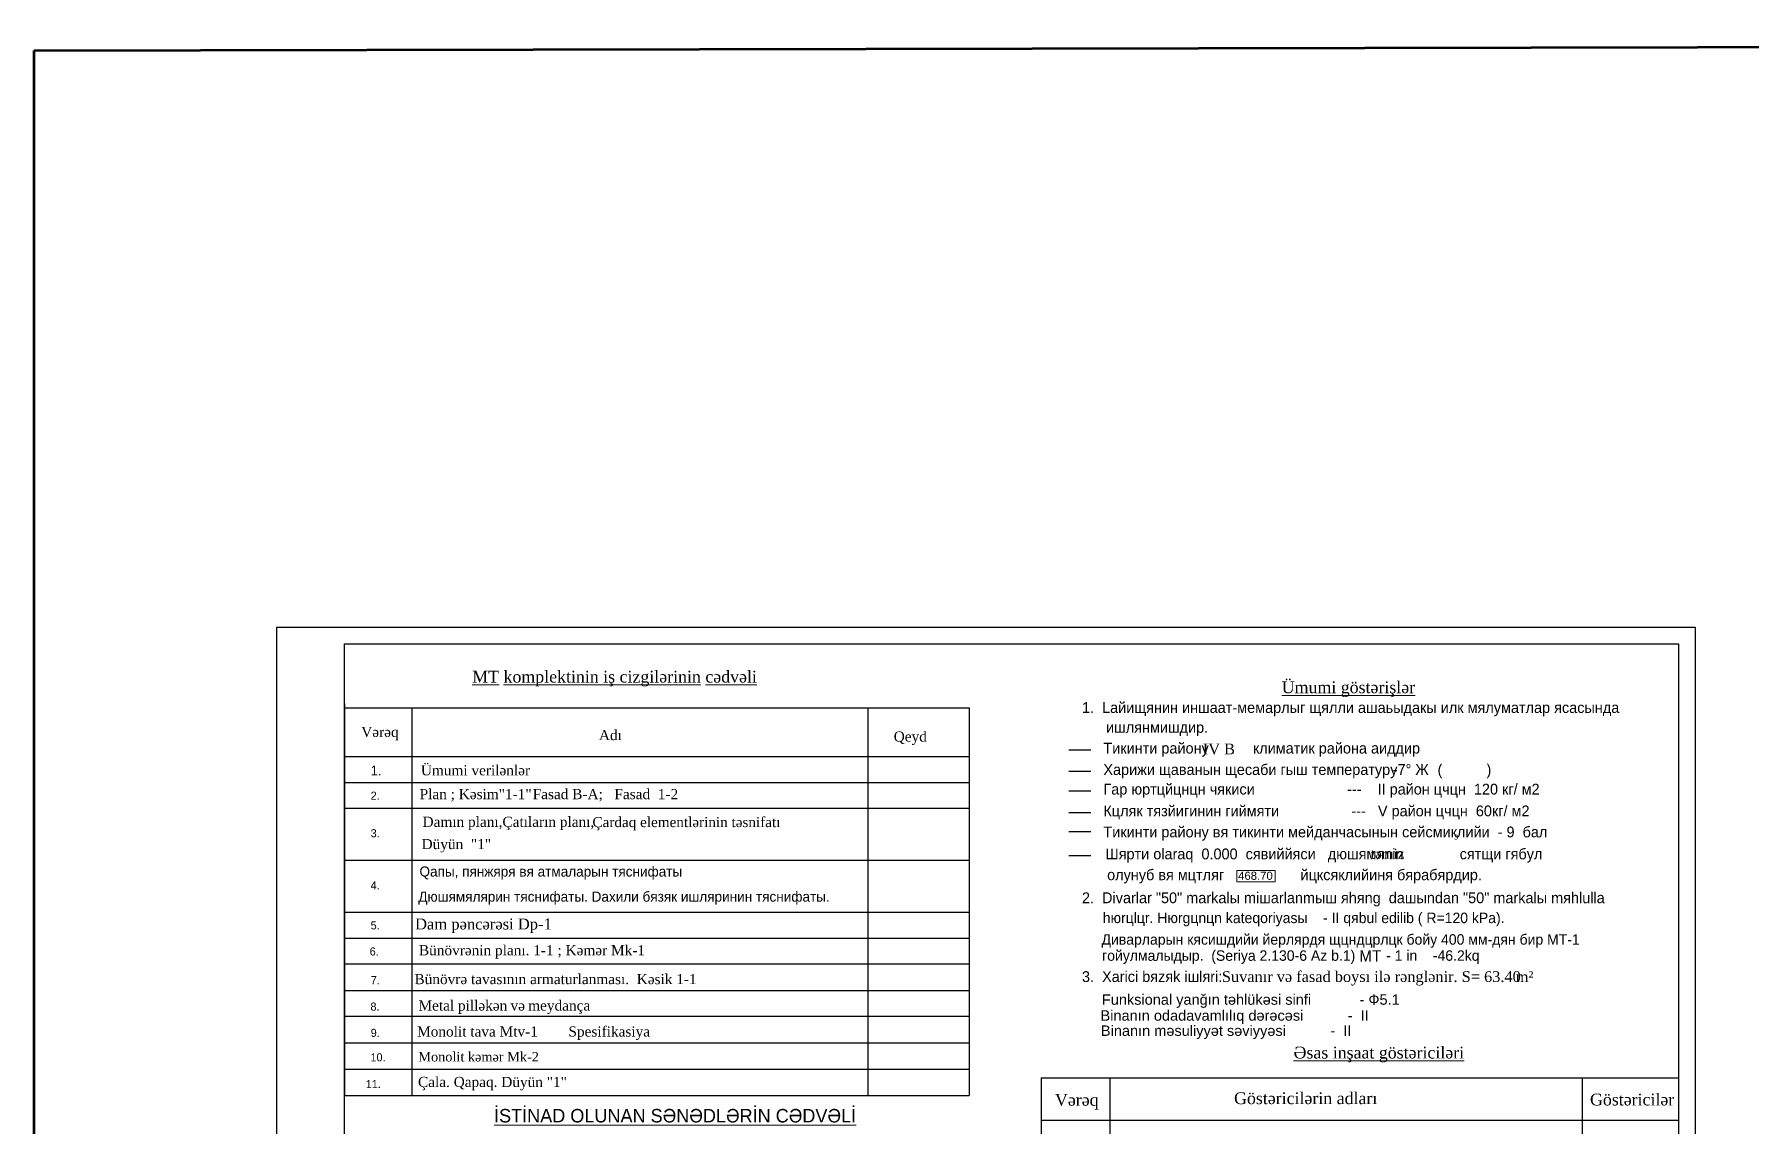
# Model space of a CAD drawing. Header units: millimetres. Extents: x 120281 to 1416367021, y -641565767 to 918373.
# Drawn here: x 440324 to 491145, y 807844 to 840160 of the extents above; entities that cross this region are included whole.
import ezdxf

# ---------------------------------------------------------------- set-up
doc = ezdxf.new("R2010")
doc.units = ezdxf.units.MM
for name, color, linetype, lineweight in [('аракясмя', 130, 'Continuous', 20), ('перегородка', 130, 'Continuous', 20), ('перегородка_Ном._пера__1', 7, 'Continuous', 15), ('размер', 90, 'Continuous', 40), ('размер2', 210, 'Continuous', 15), ('РАЗМЕРЫ', 80, 'Continuous', 9)]:
    doc.layers.add(name, color=color, linetype=linetype, lineweight=lineweight)
doc.styles.add('ARIAL', font='arial.ttf')
doc.styles.add('Arial AzLat', font='AZLTM.TTF', dxfattribs={"height": 300})
doc.styles.get("Standard").update_dxf_attribs({"font": 'arial.ttf'})
doc.styles.add('style6', font='times.ttf')
doc.styles.add('Times New  Roman', font='times.ttf')
doc.styles.add('Times New Roman', font='times.ttf', dxfattribs={"height": 300})
doc.styles.add('СГЕНЕРИР_СТИЛЬ_1', font='A3TI(LA).TTF')
doc.styles.add('СГЕНЕРИР_СТИЛЬ_2', font='AZLTM.TTF')

msp = doc.modelspace()

# ---------------------------------------------------------------- linework, layer by layer
at = {"color": 0}
msp.add_line((449505.7444, 820344.52854), (449505.7444, 810744.52854), dxfattribs=at)
at = {"color": 244, "lineweight": 53, "true_color": 0x991b1e}
msp.add_lwpolyline([(440324.24024, 839676.9733), (681637.27816, 840160.38253), (681637.27816, 770759.40315), (440324.24024, 770275.99392)], close=True, dxfattribs=at)
at = {"layer": 'аракясмя', "color": 0}
msp.add_lwpolyline([(475926.48226, 815402.24189), (477067.55516, 815402.24189), (477067.55516, 815063.97026), (475926.48226, 815063.97026)], close=True, dxfattribs=at)
at = {"layer": 'перегородка', "color": 0, "lineweight": 25}
for p, q in [((470955.74243, 818977.83189), (471608.0353, 818977.83189)), ((470955.74243, 818343.30597), (471608.0353, 818343.30597)), ((470955.74243, 817763.65189), (471608.0353, 817763.65189)), ((470955.74243, 817118.81374), (471608.0353, 817118.81374)), ((470955.74243, 816557.52677), (471608.0353, 816557.52677)), ((470955.74243, 815846.40486), (471608.0353, 815846.40486))]:
    msp.add_line(p, q, dxfattribs=at)
at = {"layer": 'размер', "color": 0, "lineweight": 30}
for p, q in [((449505.7444, 820216.68463), (468005.7444, 820216.68463)), ((449505.7444, 820216.68463), (449505.7444, 808733.57393)), ((451505.7444, 820216.68463), (451505.7444, 808733.57393)), ((465005.7444, 820216.68463), (465005.7444, 808733.57393)), ((468005.7444, 820216.68463), (468005.7444, 808733.57393)), ((449505.7444, 818776.68463), (468005.7444, 818776.68463)), ((449505.7444, 818008.68463), (468005.7444, 818008.68463)), ((449505.7444, 817240.68463), (468005.7444, 817240.68463)), ((449505.7444, 815704.68463), (468005.7444, 815704.68463)), ((449505.7444, 814168.68463), (468005.7444, 814168.68463)), ((449505.7444, 814168.68463), (468005.7444, 814168.68463)), ((449505.7444, 813400.68463), (468005.7444, 813400.68463)), ((449505.7444, 813400.68463), (468005.7444, 813400.68463)), ((449505.7444, 812632.68463), (468005.7444, 812632.68463)), ((449505.7444, 811849.90696), (468005.7444, 811849.90696)), ((449505.7444, 811849.90696), (468005.7444, 811849.90696)), ((449505.7444, 811849.90696), (468005.7444, 811849.90696)), ((449505.7444, 811849.90696), (468005.7444, 811849.90696)), ((449505.7444, 811849.90696), (468005.7444, 811849.90696)), ((449505.7444, 811849.90696), (468005.7444, 811849.90696)), ((449505.7444, 811849.90696), (468005.7444, 811849.90696)), ((449505.7444, 811081.90696), (468005.7444, 811081.90696)), ((449505.7444, 810299.12928), (468005.7444, 810299.12928)), ((449505.7444, 810299.12928), (468005.7444, 810299.12928)), ((449505.7444, 810299.12928), (468005.7444, 810299.12928)), ((449505.7444, 810299.12928), (468005.7444, 810299.12928)), ((449505.7444, 810299.12928), (468005.7444, 810299.12928)), ((449505.7444, 810299.12928), (468005.7444, 810299.12928)), ((449505.7444, 809516.3516), (468005.7444, 809516.3516)), ((449505.7444, 809516.3516), (468005.7444, 809516.3516)), ((449505.7444, 809516.3516), (468005.7444, 809516.3516)), ((449505.7444, 809516.3516), (468005.7444, 809516.3516)), ((449505.7444, 809516.3516), (468005.7444, 809516.3516)), ((449505.7444, 809516.3516), (468005.7444, 809516.3516)), ((449505.7444, 809516.3516), (468005.7444, 809516.3516)), ((449505.7444, 809516.3516), (468005.7444, 809516.3516)), ((449505.7444, 809516.3516), (468005.7444, 809516.3516)), ((449505.7444, 809516.3516), (468005.7444, 809516.3516)), ((449505.7444, 809516.3516), (468005.7444, 809516.3516)), ((470134.33331, 809259.08622), (470134.33331, 805609.63211)), ((470134.33331, 809259.08622), (489005.7444, 809259.08622)), ((472174.24052, 809259.08622), (472174.24052, 805609.63211)), ((486151.68477, 809259.08622), (486151.68477, 805609.63211)), ((449505.7444, 808733.57393), (468005.7444, 808733.57393)), ((449505.7444, 808733.57393), (468005.7444, 808733.57393)), ((449505.7444, 808733.57393), (468005.7444, 808733.57393)), ((449505.7444, 808733.57393), (468005.7444, 808733.57393)), ((449505.7444, 808733.57393), (468005.7444, 808733.57393)), ((470134.33331, 808009.63211), (489005.7444, 808009.63211))]:
    msp.add_line(p, q, dxfattribs=at)
for points in [[(447505.7444, 822609.46546), (489505.7444, 822609.46546), (489505.7444, 792909.46546), (447505.7444, 792909.46546)], [(449505.7444, 822109.46546), (489005.7444, 822109.46546), (489005.7444, 793409.46546), (449505.7444, 793409.46546)]]:
    msp.add_lwpolyline(points, close=True, dxfattribs=at)

# ---------------------------------------------------------------- texts
at = {"color": 0, "style": 'Arial AzLat'}
for s, height, p in [('3', 150, (482364.64226, 816310.91654)), ('hюrцlцr. Hюrgцnцn kateqoriyasы    - II qяbul edilib ( R=120 kPa).', 310, (471960.97459, 813841.82661)), ('Диварларын кясишдийи йерлярдя щцндцрлцк бойу 400 мм-дян бир MT-1                     ', 310, (471923.56333, 813203.37714)), ('гойулмалыдыр.  (Seriya 2.130-6 Az b.1)         ', 310, (471940.75965, 812726.14654)), ('MT', 336.446989, (479557.50318, 812703.96281)), ('- 1 in    -46.2kq', 310, (480352.30335, 812726.14654))]:
    msp.add_text(s, height=height, dxfattribs=at).set_placement(p)
at = {"color": 0, "insert": (451712.84779, 813189.56836), "char_height": 300, "attachment_point": 1, "style": 'Times New Roman'}
msp.add_mtext_dynamic_manual_height_columns('{\\fTimes New Roman|b0|i0|c238|p18;Bünövr}ə{\\fTimes New Roman|b0|i0|c238|p18;nin planı. 1-1 ; K}ə{\\fTimes New Roman|b0|i0|c238|p18;m}ə{\\fTimes New Roman|b0|i0|c238|p18;r Mk-1}', width=9709.1367466, gutter_width=1, heights=[0], dxfattribs=at)
at = {"color": 0, "lineweight": 30, "ltscale": 100, "insert": (455757.88856, 812180.78805), "char_height": 300, "width": 13477.7278158, "attachment_point": 5, "style": 'Times New  Roman'}
msp.add_mtext('{\\fTimes New Roman|b0|i0|c238|p18;Bünövrə tavasının armaturlanması}.{\\fTimes New Roman|b0|i0|c238|p18;  }Kə{\\fTimes New Roman|b0|i0|c238|p18;sik 1-1}', dxfattribs=at)
at = {"color": 0, "insert": (451698.67018, 811552.40558), "char_height": 300, "width": 7509.8222939, "attachment_point": 1, "style": 'style6'}
msp.add_mtext('\\pxt17;Metal pill{\\fTimes New Roman|b0|i0|c238|p18;ə}k{\\fTimes New Roman|b0|i0|c238|p18;ə}n{\\fArial Narrow|b0|i0|c238|p34; }v{\\fTimes New Roman|b0|i0|c238|p18;ə\\fArial Narrow|b0|i0|c238|p34; }meydança', dxfattribs=at)
at = {"color": 0, "lineweight": 15, "width": 13362.1924237, "attachment_point": 1}
for s, insert, char_height, style in [('{\\fTimes New Roman|b0|i0|c238|p18;Monolit }tava Mtv-1{\\fTimes New Roman|b0|i0|c238|p18;        }Spesifikasiya', (451659.07066, 810781.97265), 300, 'Times New Roman'), ('{\\fTimes New Roman|b0|i0|c238|p18;Monolit k}ə{\\fTimes New Roman|b0|i0|c238|p18;m}ə{\\fTimes New Roman|b0|i0|c238|p18;r Mk-}2', (451694.03866, 810025.21974), 280, 'Times New  Roman')]:
    msp.add_mtext(s, dxfattribs=dict(at, insert=insert, char_height=char_height, style=style))
at = {"color": 0, "ltscale": 100, "insert": (451684.93906, 809289.40463), "char_height": 300, "width": 7710.2810564, "attachment_point": 1, "style": 'Times New  Roman'}
msp.add_mtext('{\\fTimes New Roman|b0|i0|c238|p18;Çala.} {\\fTimes New Roman|b0|i0|c238|p18;Qapaq.} {\\fTimes New Roman|b0|i0|c238|p18;Düyün "1"}', dxfattribs=at)
at = {"layer": 'аракясмя', "color": 0, "char_height": 308.0810227, "width": 13151.9920299, "attachment_point": 1, "style": 'ARIAL'}
for s, insert in [('Funksional yanğın təhlükəsi sinfi            - Ф5.1\\P      ', (471934.76505, 811732.20874)), ('Binanın odadavamlılıq dərəcəsi           -  II      ', (471894.89855, 811260.04758)), ('Binanın məsuliyyət səviyyəsi           -  II      ', (471906.06326, 810810.73835))]:
    msp.add_mtext(s, dxfattribs=dict(at, insert=insert))
at = {"layer": 'перегородка', "color": 0, "lineweight": 25}
for s, style, p in [('1.  Lайищянин иншаат-мемарлыг щялли ашаьыдакы илк мялуматлар ясасында', 'Arial AzLat', (471345.48597, 820064.97297)), ('      ишлянмишдир.  ', 'Arial AzLat', (471345.48597, 819477.88689)), ('Тикинти району           климатик района аиддир', 'Arial AzLat', (471979.34957, 818863.05785)), ('Харижи щаванын щесаби гыш температуру          (           )', 'Arial AzLat', (471979.34957, 818228.53192)), ('Гар юртцйцнцн чякиси                       ---    II район цчцн  120 кг/ м2', 'Arial AzLat', (471979.34957, 817648.87785)), ('Кцляк тязйигинин гиймяти                  ---   V район цчцн  60кг/ м2     ', 'Arial AzLat', (471979.34957, 817004.0397)), ('Тикинти району вя тикинти мейданчасынын сейсмиклийи  - 9  бал', 'Arial AzLat', (471979.34957, 816381.01259)), ('  Шярти olaraq  0.000  сявиййяси   дюшямяnin              сятщи гябул ', 'Arial AzLat', (471802.0018, 815730.49804)), ('   олунуб вя мцтляг                   йцксяклийиня бярабярдир.', 'Arial AzLat', (471733.32797, 815112.80302)), ('2.  Divarlar "50" markalы miшarlanmыш яhяng  daшыndan "50" markalы mяhlulla', 'Arial AzLat', (471345.48597, 814431.34782)), ('3.  Xarici bяzяk iшlяri:   ', 'Arial AzLat', (471345.48597, 812098.44769)), ('Suvanır və fasad boysı ilə rənglənir. S= 63.40', 'Times New  Roman', (475488.27189, 812098.44769))]:
    msp.add_text(s, height=320, dxfattribs=dict(at, style=style)).set_placement(p)
at = {"layer": 'перегородка', "color": 0, "style": 'Arial AzLat'}
for s, height, p in [('1.', 288, (450282.93267, 818216.37654)), ('2.', 240, (450282.93267, 817495.10963)), ('3.', 240, (450282.93267, 816382.5394)), ('Qапы, пянжяря вя атмаларын тяснифаты', 300, (451728.97074, 815220.39721)), ('4.', 240, (450282.93267, 814839.99933)), ('Дюшямялярин тяснифаты. Dахили бязяк ишляринин тяснифаты.', 300, (451695.02455, 814476.5833)), ('5.', 240, (450282.93267, 813655.36286)), ('6.', 240, (450254.42445, 812882.74374)), ('7.', 240, (450284.53379, 812030.90856)), ('8.', 240, (450277.35493, 811249.89196)), ('9.', 240, (450284.53379, 810473.34983)), ('10.', 240, (450277.35493, 809747.36381)), ('11.', 240, (450137.93312, 808956.83144))]:
    msp.add_text(s, height=height, dxfattribs=at).set_placement(p)
at = {"layer": 'перегородка', "color": 0, "lineweight": 25, "char_height": 320, "attachment_point": 1, "style": 'Arial AzLat'}
for s, insert in [('{\\fTimes New Roman|b0|i0|c238|p18;IV\\fTimes New Roman|b0|i0|c204|p18; \\fTimes New Roman|b0|i0|c0|p18;B}', (474922.47104, 819157.84347)), ('   -7%%D Ж', (480189.89338, 818550.12696))]:
    msp.add_mtext(s, dxfattribs=dict(at, insert=insert))
at = {"layer": 'перегородка', "color": 0, "char_height": 300, "attachment_point": 1, "style": 'Arial AzLat'}
for s, insert in [('{\\fTimes New Roman|b0|i0|c238|p18;Plan ; Kəsim"1-1"}', (451733.73252, 817811.92195)), ('{\\fTimes New Roman|b0|i0|c238|p18;Damın planı,Çatıların planı,}', (451820.25495, 816991.92191))]:
    msp.add_mtext(s, dxfattribs=dict(at, insert=insert))
at = {"layer": 'перегородка', "color": 0, "char_height": 300, "attachment_point": 1}
for s, insert in [('{\\fTimes New Roman|b0|i0|c238|p18; Fasad B-A;}', (454967.42763, 817811.95691)), ('{\\fTimes New Roman|b0|i0|c238|p18; Fasad  \\fTimes New Roman|b0|i0|c0|p18;1-2}', (457387.79772, 817811.95691))]:
    msp.add_mtext(s, dxfattribs=dict(at, insert=insert))
at = {"layer": 'перегородка', "color": 0, "insert": (456850.86093, 816587.92608), "char_height": 297.5005516, "width": 10572.5513968, "attachment_point": 7}
msp.add_mtext('{\\fTimes New Roman|b0|i0|c238|p18;Çardaq elementlərinin təsnifatı}', dxfattribs=at)
at = {"layer": 'перегородка', "color": 0, "attachment_point": 7, "style": 'Arial AzLat'}
for s, insert, char_height, width in [('{\\fTimes New Roman|b0|i0|c238|p18;Düyün  "1"}', (451791.64382, 815933.76457), 300, 13372.6800129), ('{\\fTimes New Roman|b0|i0|c238|p18;         m²}', (483102.78229, 812097.84476), 320, 1956.1943438)]:
    msp.add_mtext(s, dxfattribs=dict(at, insert=insert, char_height=char_height, width=width))
at = {"layer": 'перегородка_Ном._пера__1', "color": 0, "linetype": 'Continuous'}
for s, insert, char_height, attachment_point, style in [('{\\LM\\fTimes New Roman|b0|i0|c238|p18;T\\fTimes New Roman|b0|i0|c204|p18; komplektinin iş \\fTimes New Roman|b0|i0|c238|p18;c\\fTimes New Roman|b0|i0|c204|p18;izgilərinin cədvəli}', (453292.42949, 820848.63948), 350, 7, 'Times New  Roman'), ('{\\LÜmumi göstərişlər}', (477259.96858, 820534.67489), 350, 7, 'Times New  Roman'), ('{Vərəq}', (450004.13483, 819255.08747), 300, 7, 'Times New  Roman'), ('{Adı}', (457042.01878, 819255.08747), 300, 7, 'Times New  Roman'), ('{Qeyd}', (465770.36968, 819117.92249), 300, 7, 'Times New  Roman'), ('Ümumi verilənlər', (451769.80295, 818213.0187), 300, 7, 'Times New  Roman'), ('{\\LƏsas inşaat göstəriciləri}', (477610.18658, 809717.60093), 350, 7, 'Times New  Roman'), ('{\\fTimes New Roman|b0|i0|c0|p18;Vərəq}', (471190.2982, 808319.82395), 350, 8, 'СГЕНЕРИР_СТИЛЬ_2'), ('{\\fTimes New Roman|b0|i0|c0|p18;Göstəricilərin adları}', (477969.15044, 808476.21265), 350, 8, 'СГЕНЕРИР_СТИЛЬ_2'), ('{\\fTimes New Roman|b0|i0|c0|p18;Göstəricilər}', (487635.11902, 808437.55022), 350, 8, 'СГЕНЕРИР_СТИЛЬ_2')]:
    msp.add_mtext(s, dxfattribs=dict(at, insert=insert, char_height=char_height, attachment_point=attachment_point, style=style))
at = {"layer": 'перегородка_Ном._пера__1', "color": 0, "linetype": 'Continuous', "insert": (479103.20779, 815233.32499), "char_height": 297.5005516, "width": 15047.5111246, "attachment_point": 8, "line_spacing_factor": 1.029854, "style": 'СГЕНЕРИР_СТИЛЬ_2'}
msp.add_mtext('{\\fTimes New Roman|b0|i0|c238|p22;                       təmiz\\P }', dxfattribs=at)
at = {"layer": 'перегородка_Ном._пера__1', "linetype": 'Continuous', "insert": (453935.99427, 807933.24207), "char_height": 400, "attachment_point": 7, "style": 'СГЕНЕРИР_СТИЛЬ_1'}
msp.add_mtext('{\\LİSTİNAD OLUNAN SƏNƏDLƏRİN CƏDVƏLİ}', dxfattribs=at)
at = {"layer": 'размер2', "color": 0, "lineweight": 30, "insert": (453621.7944, 813763.26486), "char_height": 323.8473954, "attachment_point": 5, "style": 'Times New  Roman'}
msp.add_mtext_dynamic_manual_height_columns('\\pxqc;Dam p{\\fTimes New Roman|b0|i0|c238|p18;əncərəsi Dp-1}', width=50674.4431677, gutter_width=1, heights=[0], dxfattribs=at)
at = {"layer": 'РАЗМЕРЫ', "color": 1}
msp.add_text('468.70', height=240, dxfattribs=at).set_placement((475968.7501, 815123.6846))

doc.saveas('drawing.dxf')
